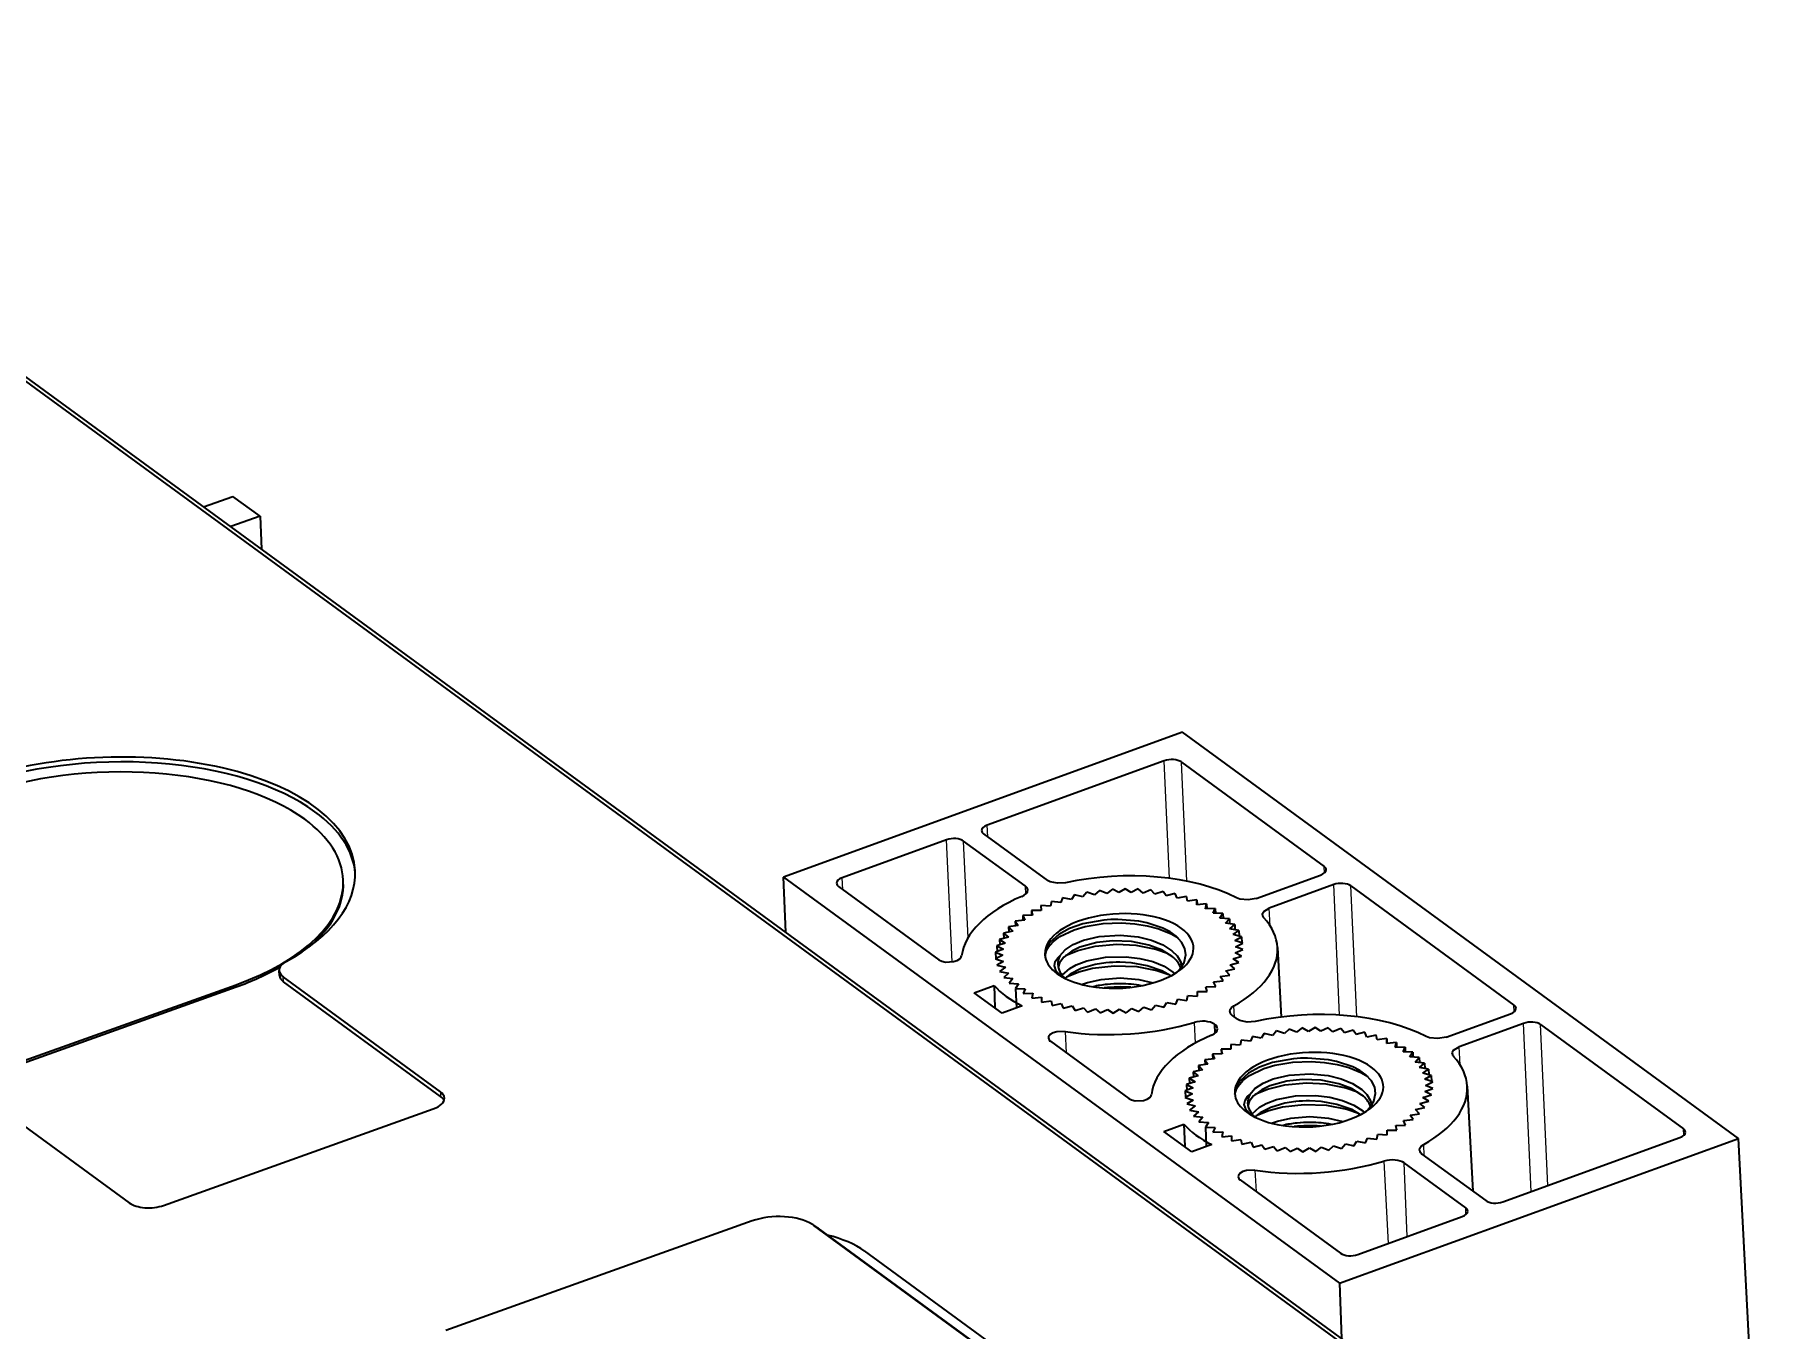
# Model space of a CAD drawing. Extents: x -1334 to -16, y -214 to 699.
# Drawn here: x -163.3 to -93.5, y 226.7 to 279 of the extents above; entities that cross this region are included whole.
import ezdxf

# ---------------------------------------------------------------- set-up
doc = ezdxf.new("R2010")
doc.units = 0

msp = doc.modelspace()

# ---------------------------------------------------------------- linework, layer by layer
at = {"color": 7, "lineweight": 35}
for p, q in [((-105.317, 222.325), (-182.794, 278.97)), ((-105.974, 222.987), (-181.262, 278.032)), ((-94.582, 234.432), (-117, 250.822)), ((-133.097, 244.977), (-110.679, 228.588)), ((-93.496, 213.713), (-94.582, 234.432))]:
    msp.add_line(p, q, dxfattribs=at)
at = {"color": 7, "lineweight": 35, "ltscale": 0.031331}
for p, q in [((-156.482, 259.914), (-155.302, 260.336)), ((-154.208, 259.537), (-155.388, 259.115))]:
    msp.add_line(p, q, dxfattribs=at)
at = {"color": 7, "lineweight": 35, "ltscale": 0.033866}
msp.add_line((-154.208, 259.537), (-155.302, 260.336), dxfattribs=at)
at = {"color": 7, "lineweight": 35, "ltscale": 0.033167}
msp.add_line((-154.208, 259.537), (-154.152, 258.211), dxfattribs=at)
at = {"color": 7, "lineweight": 35, "ltscale": 0.428136}
for p, q in [((-117, 250.822), (-133.097, 244.977)), ((-110.679, 228.588), (-94.582, 234.432))]:
    msp.add_line(p, q, dxfattribs=at)
at = {"color": 7, "lineweight": 35, "ltscale": 0.189853}
msp.add_line((-117.742, 249.665), (-124.88, 247.074), dxfattribs=at)
at = {"color": 7, "lineweight": 13, "ltscale": 0.118703}
msp.add_line((-117.527, 244.922), (-117.742, 249.665), dxfattribs=at)
at = {"color": 7, "lineweight": 35, "ltscale": 0.1784}
for p, q in [((-117.05, 249.617), (-111.29, 245.406)), ((-102.561, 239.024), (-96.8, 234.812))]:
    msp.add_line(p, q, dxfattribs=at)
at = {"color": 7, "lineweight": 13, "ltscale": 0.120377}
msp.add_line((-116.832, 244.807), (-117.05, 249.617), dxfattribs=at)
at = {"color": 7, "lineweight": 35, "ltscale": 0.112004}
for p, q in [((-126.523, 246.478), (-130.734, 244.949)), ((-109.937, 229.744), (-105.726, 231.273))]:
    msp.add_line(p, q, dxfattribs=at)
at = {"color": 7, "lineweight": 13, "ltscale": 0.123346}
msp.add_line((-126.299, 241.549), (-126.523, 246.478), dxfattribs=at)
at = {"color": 7, "lineweight": 35, "ltscale": 0.076859}
msp.add_line((-123.349, 244.615), (-125.831, 246.429), dxfattribs=at)
at = {"color": 7, "lineweight": 13, "ltscale": 0.097702}
msp.add_line((-125.654, 242.525), (-125.831, 246.429), dxfattribs=at)
at = {"color": 7, "lineweight": 35, "ltscale": 0.079638}
for p, q in [((-125.025, 246.722), (-122.453, 244.842)), ((-107.346, 233.797), (-104.775, 231.917))]:
    msp.add_line(p, q, dxfattribs=at)
at = {"color": 7, "lineweight": 13, "ltscale": 0.011941}
for p, q in [((-124.853, 246.597), (-124.88, 247.074)), ((-130.707, 244.472), (-130.734, 244.949))]:
    msp.add_line(p, q, dxfattribs=at)
at = {"color": 7, "lineweight": 35, "ltscale": 0.069058}
for p, q in [((-114.031, 244.111), (-111.434, 245.054)), ((-110.907, 244.669), (-113.504, 243.726)), ((-103.252, 239.072), (-105.849, 238.129))]:
    msp.add_line(p, q, dxfattribs=at)
at = {"color": 7, "lineweight": 13, "ltscale": 0.00664}
for p, q in [((-111.279, 245.14), (-111.29, 245.406)), ((-103.625, 239.544), (-103.635, 239.809)), ((-96.79, 234.547), (-96.8, 234.812)), ((-105.571, 231.359), (-105.581, 231.624))]:
    msp.add_line(p, q, dxfattribs=at)
at = {"color": 7, "lineweight": 35, "ltscale": 0.002168}
msp.add_line((-150.849, 244.765), (-150.853, 244.852), dxfattribs=at)
at = {"color": 7, "lineweight": 35, "ltscale": 0.055767}
msp.add_line((-133.003, 242.749), (-133.097, 244.977), dxfattribs=at)
at = {"color": 7, "lineweight": 35, "ltscale": 0.125383}
msp.add_line((-130.879, 244.597), (-126.83, 241.637), dxfattribs=at)
at = {"color": 7, "lineweight": 13, "ltscale": 0.008249}
for p, q in [((-123.349, 244.615), (-123.336, 244.285)), ((-115.695, 239.018), (-115.681, 238.689))]:
    msp.add_line(p, q, dxfattribs=at)
at = {"color": 7, "lineweight": 35, "ltscale": 0.006084}
for p, q in [((-120.865, 244.363), (-121.022, 244.177)), ((-118.249, 239.623), (-118.092, 239.809)), ((-113.21, 238.766), (-113.367, 238.58)), ((-110.594, 234.026), (-110.437, 234.212))]:
    msp.add_line(p, q, dxfattribs=at)
at = {"color": 7, "lineweight": 35, "ltscale": 0.008354}
for p, q in [((-120.547, 244.258), (-120.865, 244.363)), ((-118.566, 239.727), (-118.249, 239.623)), ((-112.892, 238.662), (-113.21, 238.766)), ((-110.911, 234.131), (-110.594, 234.026))]:
    msp.add_line(p, q, dxfattribs=at)
at = {"color": 7, "lineweight": 35, "ltscale": 0.006578}
for p, q in [((-120.353, 244.436), (-120.547, 244.258)), ((-118.76, 239.549), (-118.566, 239.727)), ((-112.699, 238.84), (-112.892, 238.662)), ((-111.105, 233.953), (-110.911, 234.131))]:
    msp.add_line(p, q, dxfattribs=at)
at = {"color": 7, "lineweight": 35, "ltscale": 0.007894}
for p, q in [((-120.062, 244.315), (-120.353, 244.436)), ((-111.397, 234.074), (-111.105, 233.953))]:
    msp.add_line(p, q, dxfattribs=at)
at = {"color": 7, "lineweight": 35, "ltscale": 0.007091}
for p, q in [((-119.834, 244.483), (-120.062, 244.315)), ((-119.28, 239.503), (-119.051, 239.671)), ((-112.179, 238.886), (-112.407, 238.718)), ((-111.625, 233.906), (-111.397, 234.074))]:
    msp.add_line(p, q, dxfattribs=at)
at = {"color": 7, "lineweight": 35, "ltscale": 0.007401}
for p, q in [((-119.571, 244.346), (-119.834, 244.483)), ((-119.542, 239.64), (-119.28, 239.503)), ((-111.916, 238.749), (-112.179, 238.886)), ((-111.887, 234.043), (-111.625, 233.906))]:
    msp.add_line(p, q, dxfattribs=at)
at = {"color": 7, "lineweight": 35, "ltscale": 0.007598}
msp.add_line((-119.311, 244.502), (-119.571, 244.346), dxfattribs=at)
at = {"color": 7, "lineweight": 35, "ltscale": 0.006889}
for p, q in [((-119.08, 244.351), (-119.311, 244.502)), ((-120.033, 239.635), (-119.803, 239.483)), ((-111.425, 238.754), (-111.656, 238.906)), ((-112.378, 234.038), (-112.148, 233.887))]:
    msp.add_line(p, q, dxfattribs=at)
at = {"color": 7, "lineweight": 35, "ltscale": 0.00808}
for p, q in [((-118.79, 244.494), (-119.08, 244.351)), ((-111.136, 238.897), (-111.425, 238.754)), ((-112.668, 233.895), (-112.378, 234.038))]:
    msp.add_line(p, q, dxfattribs=at)
at = {"color": 7, "lineweight": 35, "ltscale": 0.006381}
for p, q in [((-118.594, 244.33), (-118.79, 244.494)), ((-120.519, 239.655), (-120.323, 239.492)), ((-110.94, 238.734), (-111.136, 238.897)), ((-112.864, 234.059), (-112.668, 233.895))]:
    msp.add_line(p, q, dxfattribs=at)
at = {"color": 7, "lineweight": 35, "ltscale": 0.008522}
for p, q in [((-118.279, 244.458), (-118.594, 244.33)), ((-120.835, 239.527), (-120.519, 239.655)), ((-110.624, 238.862), (-110.94, 238.734)), ((-113.18, 233.931), (-112.864, 234.059))]:
    msp.add_line(p, q, dxfattribs=at)
at = {"color": 7, "lineweight": 35, "ltscale": 0.005901}
for p, q in [((-118.119, 244.284), (-118.279, 244.458)), ((-120.994, 239.701), (-120.835, 239.527)), ((-110.464, 238.688), (-110.624, 238.862)), ((-113.339, 234.105), (-113.18, 233.931))]:
    msp.add_line(p, q, dxfattribs=at)
at = {"color": 7, "lineweight": 35, "ltscale": 0.008912}
for p, q in [((-117.781, 244.396), (-118.119, 244.284)), ((-121.333, 239.59), (-120.994, 239.701)), ((-110.126, 238.799), (-110.464, 238.688)), ((-113.678, 233.993), (-113.339, 234.105))]:
    msp.add_line(p, q, dxfattribs=at)
at = {"color": 7, "lineweight": 35, "ltscale": 0.005481}
for p, q in [((-117.66, 244.213), (-117.781, 244.396)), ((-121.453, 239.773), (-121.333, 239.59))]:
    msp.add_line(p, q, dxfattribs=at)
at = {"color": 7, "lineweight": 13, "ltscale": 0.131779}
msp.add_line((-110.669, 239.403), (-110.907, 244.669), dxfattribs=at)
at = {"color": 7, "lineweight": 35, "ltscale": 0.203799}
msp.add_line((-110.216, 244.62), (-103.635, 239.809), dxfattribs=at)
at = {"color": 7, "lineweight": 13, "ltscale": 0.132174}
msp.add_line((-109.976, 239.339), (-110.216, 244.62), dxfattribs=at)
at = {"color": 7, "lineweight": 35, "ltscale": 0.009762}
for p, q in [((-122.71, 243.625), (-123.1, 243.632)), ((-116.404, 240.36), (-116.013, 240.353)), ((-115.055, 238.029), (-115.445, 238.036)), ((-108.749, 234.764), (-108.358, 234.757))]:
    msp.add_line(p, q, dxfattribs=at)
at = {"color": 7, "lineweight": 35, "ltscale": 0.004972}
for p, q in [((-123.1, 243.632), (-123.056, 243.438)), ((-116.013, 240.353), (-116.057, 240.547)), ((-115.445, 238.036), (-115.401, 237.842)), ((-108.358, 234.757), (-108.402, 234.951))]:
    msp.add_line(p, q, dxfattribs=at)
at = {"color": 7, "lineweight": 35, "ltscale": 0.004885}
for p, q in [((-123.1, 243.632), (-123.091, 243.437)), ((-115.445, 238.036), (-115.436, 237.84))]:
    msp.add_line(p, q, dxfattribs=at)
at = {"color": 7, "lineweight": 35, "ltscale": 0.009623}
for p, q in [((-122.329, 243.794), (-122.713, 243.822)), ((-116.785, 240.191), (-116.401, 240.164)), ((-114.674, 238.198), (-115.058, 238.225)), ((-109.13, 234.595), (-108.746, 234.567))]:
    msp.add_line(p, q, dxfattribs=at)
at = {"color": 7, "lineweight": 35, "ltscale": 0.004917}
for p, q in [((-122.713, 243.822), (-122.71, 243.625)), ((-116.401, 240.164), (-116.404, 240.36)), ((-115.058, 238.225), (-115.055, 238.029)), ((-108.746, 234.567), (-108.749, 234.764))]:
    msp.add_line(p, q, dxfattribs=at)
at = {"color": 7, "lineweight": 35, "ltscale": 0.005021}
for p, q in [((-122.29, 243.991), (-122.329, 243.794)), ((-116.823, 239.994), (-116.785, 240.191)), ((-114.636, 238.395), (-114.674, 238.198)), ((-109.168, 234.397), (-109.13, 234.595))]:
    msp.add_line(p, q, dxfattribs=at)
at = {"color": 7, "lineweight": 35, "ltscale": 0.009408}
for p, q in [((-121.917, 243.944), (-122.29, 243.991)), ((-117.196, 240.042), (-116.823, 239.994)), ((-114.262, 238.347), (-114.636, 238.395)), ((-109.541, 234.445), (-109.168, 234.397))]:
    msp.add_line(p, q, dxfattribs=at)
at = {"color": 7, "lineweight": 35, "ltscale": 0.005271}
for p, q in [((-121.838, 244.139), (-121.917, 243.944)), ((-109.62, 234.25), (-109.541, 234.445))]:
    msp.add_line(p, q, dxfattribs=at)
at = {"color": 7, "lineweight": 35, "ltscale": 0.00912}
for p, q in [((-121.48, 244.072), (-121.838, 244.139)), ((-117.633, 239.914), (-117.275, 239.846)), ((-113.825, 238.475), (-114.184, 238.543)), ((-109.979, 234.317), (-109.62, 234.25))]:
    msp.add_line(p, q, dxfattribs=at)
at = {"color": 7, "lineweight": 35, "ltscale": 0.005637}
for p, q in [((-121.361, 244.263), (-121.48, 244.072)), ((-117.752, 239.722), (-117.633, 239.914)), ((-113.707, 238.667), (-113.825, 238.475)), ((-110.097, 234.125), (-109.979, 234.317))]:
    msp.add_line(p, q, dxfattribs=at)
at = {"color": 7, "lineweight": 35, "ltscale": 0.008766}
for p, q in [((-121.022, 244.177), (-121.361, 244.263)), ((-118.092, 239.809), (-117.752, 239.722)), ((-113.367, 238.58), (-113.707, 238.667)), ((-110.437, 234.212), (-110.097, 234.125))]:
    msp.add_line(p, q, dxfattribs=at)
at = {"color": 7, "lineweight": 35, "ltscale": 0.009241}
for p, q in [((-117.302, 244.307), (-117.66, 244.213)), ((-121.811, 239.679), (-121.453, 239.773)), ((-109.648, 238.71), (-110.005, 238.616)), ((-114.156, 234.082), (-113.799, 234.176))]:
    msp.add_line(p, q, dxfattribs=at)
at = {"color": 7, "lineweight": 35, "ltscale": 0.005157}
for p, q in [((-117.221, 244.117), (-117.302, 244.307)), ((-121.892, 239.868), (-121.811, 239.679)), ((-109.566, 238.521), (-109.648, 238.71)), ((-114.237, 234.272), (-114.156, 234.082))]:
    msp.add_line(p, q, dxfattribs=at)
at = {"color": 7, "lineweight": 35, "ltscale": 0.009501}
for p, q in [((-116.849, 244.193), (-117.221, 244.117)), ((-122.265, 239.793), (-121.892, 239.868)), ((-109.194, 238.596), (-109.566, 238.521)), ((-114.61, 234.196), (-114.237, 234.272))]:
    msp.add_line(p, q, dxfattribs=at)
at = {"color": 7, "lineweight": 35, "ltscale": 0.004962}
for p, q in [((-116.808, 243.998), (-116.849, 244.193)), ((-122.305, 239.987), (-122.265, 239.793)), ((-109.153, 238.402), (-109.194, 238.596)), ((-114.65, 234.391), (-114.61, 234.196))]:
    msp.add_line(p, q, dxfattribs=at)
at = {"color": 7, "lineweight": 35, "ltscale": 0.009687}
for p, q in [((-116.425, 244.054), (-116.808, 243.998)), ((-122.689, 239.931), (-122.305, 239.987)), ((-108.77, 238.458), (-109.153, 238.402)), ((-115.034, 234.335), (-114.65, 234.391))]:
    msp.add_line(p, q, dxfattribs=at)
at = {"color": 7, "lineweight": 35, "ltscale": 0.004919}
for p, q in [((-116.425, 243.857), (-116.425, 244.054)), ((-122.688, 240.128), (-122.689, 239.931)), ((-108.77, 238.261), (-108.77, 238.458))]:
    msp.add_line(p, q, dxfattribs=at)
at = {"color": 7, "lineweight": 35, "ltscale": 0.004903}
msp.add_line((-116.425, 244.054), (-116.415, 243.858), dxfattribs=at)
at = {"color": 7, "lineweight": 35, "ltscale": 0.009795}
for p, q in [((-116.035, 243.893), (-116.425, 243.857)), ((-123.078, 240.092), (-122.688, 240.128)), ((-108.38, 238.297), (-108.77, 238.261)), ((-115.424, 234.496), (-115.033, 234.531))]:
    msp.add_line(p, q, dxfattribs=at)
at = {"color": 7, "lineweight": 35, "ltscale": 0.005036}
for p, q in [((-116.077, 243.696), (-116.035, 243.893)), ((-108.422, 238.1), (-108.38, 238.297)), ((-115.382, 234.693), (-115.424, 234.496))]:
    msp.add_line(p, q, dxfattribs=at)
at = {"color": 7, "lineweight": 35, "ltscale": 0.009823}
for p, q in [((-115.684, 243.711), (-116.077, 243.696)), ((-123.429, 240.274), (-123.037, 240.289)), ((-108.029, 238.115), (-108.422, 238.1)), ((-115.775, 234.677), (-115.382, 234.693))]:
    msp.add_line(p, q, dxfattribs=at)
at = {"color": 7, "lineweight": 35, "ltscale": 0.004884}
for p, q in [((-116.035, 243.893), (-116.026, 243.698)), ((-108.38, 238.297), (-108.371, 238.101))]:
    msp.add_line(p, q, dxfattribs=at)
at = {"color": 7, "lineweight": 35, "ltscale": 0.005297}
for p, q in [((-115.766, 243.516), (-115.684, 243.711)), ((-123.347, 240.469), (-123.429, 240.274)), ((-108.111, 237.92), (-108.029, 238.115)), ((-115.693, 234.873), (-115.775, 234.677))]:
    msp.add_line(p, q, dxfattribs=at)
at = {"color": 7, "lineweight": 35, "ltscale": 0.00492}
for p, q in [((-115.684, 243.711), (-115.675, 243.515)), ((-108.029, 238.115), (-108.02, 237.918)), ((-115.033, 234.531), (-115.034, 234.335))]:
    msp.add_line(p, q, dxfattribs=at)
at = {"color": 7, "lineweight": 13, "ltscale": 0.018269}
for p, q in [((-113.467, 242.996), (-113.504, 243.726)), ((-105.812, 237.399), (-105.849, 238.129))]:
    msp.add_line(p, q, dxfattribs=at)
at = {"color": 7, "lineweight": 35, "ltscale": 0.009699}
for p, q in [((-123.631, 243.019), (-124.015, 242.965)), ((-115.482, 240.966), (-115.098, 241.021)), ((-115.976, 237.422), (-116.36, 237.368)), ((-107.828, 235.37), (-107.444, 235.424))]:
    msp.add_line(p, q, dxfattribs=at)
at = {"color": 7, "lineweight": 35, "ltscale": 0.005939}
for p, q in [((-124.015, 242.965), (-123.853, 242.791)), ((-115.098, 241.021), (-115.261, 241.194)), ((-116.36, 237.368), (-116.198, 237.195)), ((-107.444, 235.424), (-107.606, 235.598))]:
    msp.add_line(p, q, dxfattribs=at)
at = {"color": 7, "lineweight": 35, "ltscale": 0.005095}
for p, q in [((-124.015, 242.965), (-124.005, 242.761)), ((-116.36, 237.368), (-116.351, 237.165))]:
    msp.add_line(p, q, dxfattribs=at)
at = {"color": 7, "lineweight": 35, "ltscale": 0.0098}
for p, q in [((-123.364, 243.235), (-123.755, 243.201)), ((-115.749, 240.75), (-115.358, 240.784)), ((-115.71, 237.639), (-116.1, 237.605)), ((-108.094, 235.153), (-107.704, 235.188))]:
    msp.add_line(p, q, dxfattribs=at)
at = {"color": 7, "lineweight": 35, "ltscale": 0.005513}
for p, q in [((-123.755, 243.201), (-123.631, 243.019)), ((-115.358, 240.784), (-115.482, 240.966)), ((-116.1, 237.605), (-115.976, 237.422)), ((-107.704, 235.188), (-107.828, 235.37))]:
    msp.add_line(p, q, dxfattribs=at)
at = {"color": 7, "lineweight": 35, "ltscale": 0.004968}
for p, q in [((-123.755, 243.201), (-123.746, 243.003)), ((-116.1, 237.605), (-116.091, 237.406))]:
    msp.add_line(p, q, dxfattribs=at)
at = {"color": 7, "lineweight": 35, "ltscale": 0.009822}
for p, q in [((-123.056, 243.438), (-123.449, 243.425)), ((-116.057, 240.547), (-115.664, 240.561)), ((-115.401, 237.842), (-115.794, 237.828)), ((-108.402, 234.951), (-108.01, 234.964))]:
    msp.add_line(p, q, dxfattribs=at)
at = {"color": 7, "lineweight": 35, "ltscale": 0.005179}
for p, q in [((-123.449, 243.425), (-123.364, 243.235)), ((-115.664, 240.561), (-115.749, 240.75)), ((-115.794, 237.828), (-115.71, 237.639)), ((-108.01, 234.964), (-108.094, 235.153))]:
    msp.add_line(p, q, dxfattribs=at)
at = {"color": 7, "lineweight": 35, "ltscale": 0.004899}
for p, q in [((-123.449, 243.425), (-123.44, 243.229)), ((-115.794, 237.828), (-115.785, 237.632))]:
    msp.add_line(p, q, dxfattribs=at)
at = {"color": 7, "lineweight": 35, "ltscale": 0.00977}
for p, q in [((-115.375, 243.511), (-115.766, 243.516)), ((-123.738, 240.475), (-123.347, 240.469)), ((-107.72, 237.914), (-108.111, 237.92)), ((-116.083, 234.878), (-115.693, 234.873))]:
    msp.add_line(p, q, dxfattribs=at)
at = {"color": 7, "lineweight": 35, "ltscale": 0.005671}
for p, q in [((-115.497, 243.319), (-115.375, 243.511)), ((-123.616, 240.666), (-123.738, 240.475)), ((-107.842, 237.723), (-107.72, 237.914)), ((-115.961, 235.069), (-116.083, 234.878))]:
    msp.add_line(p, q, dxfattribs=at)
at = {"color": 7, "lineweight": 35, "ltscale": 0.009638}
for p, q in [((-115.112, 243.294), (-115.497, 243.319)), ((-124.001, 240.692), (-123.616, 240.666)), ((-107.458, 237.697), (-107.842, 237.723)), ((-116.346, 235.095), (-115.961, 235.069))]:
    msp.add_line(p, q, dxfattribs=at)
at = {"color": 7, "lineweight": 35, "ltscale": 0.00501}
for p, q in [((-115.375, 243.511), (-115.366, 243.311)), ((-107.72, 237.914), (-107.711, 237.714))]:
    msp.add_line(p, q, dxfattribs=at)
at = {"color": 7, "lineweight": 35, "ltscale": 0.006123}
for p, q in [((-115.272, 243.108), (-115.112, 243.294)), ((-123.841, 240.877), (-124.001, 240.692)), ((-107.618, 237.512), (-107.458, 237.697)), ((-116.186, 235.281), (-116.346, 235.095))]:
    msp.add_line(p, q, dxfattribs=at)
at = {"color": 7, "lineweight": 35, "ltscale": 0.009428}
for p, q in [((-114.898, 243.062), (-115.272, 243.108)), ((-124.215, 240.923), (-123.841, 240.877)), ((-107.243, 237.465), (-107.618, 237.512)), ((-116.56, 235.327), (-116.186, 235.281))]:
    msp.add_line(p, q, dxfattribs=at)
at = {"color": 7, "lineweight": 35, "ltscale": 0.005162}
msp.add_line((-115.112, 243.294), (-115.103, 243.087), dxfattribs=at)
at = {"color": 7, "lineweight": 35, "ltscale": 0.00662}
for p, q in [((-115.095, 242.885), (-114.898, 243.062)), ((-124.018, 241.101), (-124.215, 240.923)), ((-107.44, 237.288), (-107.243, 237.465)), ((-116.364, 235.504), (-116.56, 235.327))]:
    msp.add_line(p, q, dxfattribs=at)
at = {"color": 7, "lineweight": 35, "ltscale": 0.005385}
for p, q in [((-114.898, 243.062), (-114.888, 242.847)), ((-107.243, 237.465), (-107.233, 237.25))]:
    msp.add_line(p, q, dxfattribs=at)
at = {"color": 7, "lineweight": 35, "ltscale": 0.008942}
for p, q in [((-124.153, 242.312), (-124.493, 242.202)), ((-114.96, 241.673), (-114.62, 241.783)), ((-116.498, 236.716), (-116.839, 236.605)), ((-107.305, 236.077), (-106.965, 236.187))]:
    msp.add_line(p, q, dxfattribs=at)
at = {"color": 7, "lineweight": 35, "ltscale": 0.009265}
for p, q in [((-124.027, 242.555), (-124.386, 242.462)), ((-115.086, 241.431), (-114.727, 241.523)), ((-116.373, 236.958), (-116.731, 236.866)), ((-107.431, 235.834), (-107.072, 235.927))]:
    msp.add_line(p, q, dxfattribs=at)
at = {"color": 7, "lineweight": 35, "ltscale": 0.006931}
for p, q in [((-124.386, 242.462), (-124.153, 242.312)), ((-114.727, 241.523), (-114.96, 241.673)), ((-116.731, 236.866), (-116.498, 236.716)), ((-107.072, 235.927), (-107.305, 236.077))]:
    msp.add_line(p, q, dxfattribs=at)
at = {"color": 7, "lineweight": 35, "ltscale": 0.005561}
for p, q in [((-124.386, 242.462), (-124.376, 242.24)), ((-116.731, 236.866), (-116.721, 236.644))]:
    msp.add_line(p, q, dxfattribs=at)
at = {"color": 7, "lineweight": 35, "ltscale": 0.009519}
for p, q in [((-123.853, 242.791), (-124.226, 242.717)), ((-115.261, 241.194), (-114.887, 241.268)), ((-116.198, 237.195), (-116.571, 237.121))]:
    msp.add_line(p, q, dxfattribs=at)
at = {"color": 7, "lineweight": 35, "ltscale": 0.006421}
for p, q in [((-124.226, 242.717), (-124.027, 242.555)), ((-116.571, 237.121), (-116.373, 236.958))]:
    msp.add_line(p, q, dxfattribs=at)
at = {"color": 7, "lineweight": 35, "ltscale": 0.005289}
for p, q in [((-124.226, 242.717), (-124.216, 242.506)), ((-116.571, 237.121), (-116.561, 236.91))]:
    msp.add_line(p, q, dxfattribs=at)
at = {"color": 7, "lineweight": 35, "ltscale": 0.009146}
for p, q in [((-114.735, 242.819), (-115.095, 242.885)), ((-124.378, 241.167), (-124.018, 241.101)), ((-107.08, 237.222), (-107.44, 237.288)), ((-116.723, 235.57), (-116.364, 235.504))]:
    msp.add_line(p, q, dxfattribs=at)
at = {"color": 7, "lineweight": 35, "ltscale": 0.007133}
for p, q in [((-114.966, 242.652), (-114.735, 242.819)), ((-124.147, 241.334), (-124.378, 241.167)), ((-107.311, 237.055), (-107.08, 237.222)), ((-116.492, 235.737), (-116.723, 235.57))]:
    msp.add_line(p, q, dxfattribs=at)
at = {"color": 7, "lineweight": 35, "ltscale": 0.008797}
for p, q in [((-114.625, 242.567), (-114.966, 242.652)), ((-124.489, 241.419), (-124.147, 241.334)), ((-106.97, 236.97), (-107.311, 237.055)), ((-116.834, 235.822), (-116.492, 235.737))]:
    msp.add_line(p, q, dxfattribs=at)
at = {"color": 7, "lineweight": 35, "ltscale": 0.007638}
for p, q in [((-114.888, 242.411), (-114.625, 242.567)), ((-124.225, 241.574), (-124.489, 241.419)), ((-107.233, 236.815), (-106.97, 236.97)), ((-116.571, 235.978), (-116.834, 235.822))]:
    msp.add_line(p, q, dxfattribs=at)
at = {"color": 7, "lineweight": 35, "ltscale": 0.00839}
for p, q in [((-114.568, 242.308), (-114.888, 242.411)), ((-124.545, 241.677), (-124.225, 241.574)), ((-106.914, 236.711), (-107.233, 236.815)), ((-116.89, 236.081), (-116.571, 235.978))]:
    msp.add_line(p, q, dxfattribs=at)
at = {"color": 7, "lineweight": 35, "ltscale": 0.008118}
for p, q in [((-114.861, 242.166), (-114.568, 242.308)), ((-116.598, 236.223), (-116.89, 236.081))]:
    msp.add_line(p, q, dxfattribs=at)
at = {"color": 7, "lineweight": 35, "ltscale": 0.005693}
for p, q in [((-114.735, 242.819), (-114.724, 242.591)), ((-107.08, 237.222), (-107.07, 236.995))]:
    msp.add_line(p, q, dxfattribs=at)
at = {"color": 7, "lineweight": 35, "ltscale": 0.00611}
msp.add_line((-114.625, 242.567), (-114.613, 242.322), dxfattribs=at)
at = {"color": 7, "lineweight": 35, "ltscale": 0.008556}
for p, q in [((-124.228, 242.066), (-124.546, 241.939)), ((-114.885, 241.919), (-114.567, 242.046)), ((-116.574, 236.47), (-116.892, 236.343)), ((-107.23, 236.323), (-106.912, 236.449))]:
    msp.add_line(p, q, dxfattribs=at)
at = {"color": 7, "lineweight": 35, "ltscale": 0.007934}
for p, q in [((-124.546, 241.939), (-124.253, 241.819)), ((-114.567, 242.046), (-114.861, 242.166)), ((-116.892, 236.343), (-116.598, 236.223))]:
    msp.add_line(p, q, dxfattribs=at)
at = {"color": 7, "lineweight": 35, "ltscale": 0.00643}
for p, q in [((-124.546, 241.939), (-124.534, 241.682)), ((-116.892, 236.343), (-116.879, 236.086))]:
    msp.add_line(p, q, dxfattribs=at)
at = {"color": 7, "lineweight": 35, "ltscale": 0.008117}
for p, q in [((-124.253, 241.819), (-124.545, 241.677)), ((-107.206, 236.57), (-106.914, 236.711))]:
    msp.add_line(p, q, dxfattribs=at)
at = {"color": 7, "lineweight": 35, "ltscale": 0.007442}
for p, q in [((-124.493, 242.202), (-124.228, 242.066)), ((-114.62, 241.783), (-114.885, 241.919)), ((-116.839, 236.605), (-116.574, 236.47)), ((-106.965, 236.187), (-107.23, 236.323))]:
    msp.add_line(p, q, dxfattribs=at)
at = {"color": 7, "lineweight": 35, "ltscale": 0.005931}
for p, q in [((-124.493, 242.202), (-124.482, 241.965)), ((-116.839, 236.605), (-116.827, 236.368))]:
    msp.add_line(p, q, dxfattribs=at)
at = {"color": 7, "lineweight": 35, "ltscale": 2.84297e-05}
msp.add_line((-119.535, 241.536), (-119.536, 241.536), dxfattribs=at)
at = {"color": 7, "lineweight": 35, "ltscale": 0.07016}
msp.add_line((-113.174, 242.131), (-113.024, 239.328), dxfattribs=at)
at = {"color": 7, "lineweight": 35, "ltscale": 0.004878}
msp.add_line((-153.423, 241.009), (-153.432, 241.203), dxfattribs=at)
at = {"color": 7, "lineweight": 35, "ltscale": 0.196195}
for p, q in [((-146.934, 236.315), (-153.269, 240.946)), ((-165.816, 236.46), (-159.481, 231.828))]:
    msp.add_line(p, q, dxfattribs=at)
at = {"color": 7, "lineweight": 13, "ltscale": 0.004878}
for p, q in [((-153.261, 240.751), (-153.269, 240.946)), ((-146.934, 236.315), (-146.926, 236.12))]:
    msp.add_line(p, q, dxfattribs=at)
at = {"color": 7, "lineweight": 35, "ltscale": 0.000622121}
msp.add_line((-121.883, 240.963), (-121.903, 240.978), dxfattribs=at)
at = {"color": 7, "lineweight": 35, "ltscale": 0.000125336}
for p, q in [((-120.097, 241.508), (-120.092, 241.509)), ((-112.442, 235.912), (-112.437, 235.912))]:
    msp.add_line(p, q, dxfattribs=at)
at = {"color": 7, "lineweight": 35, "ltscale": 0.002411}
for p, q in [((-117.39, 241.137), (-117.317, 241.073)), ((-109.735, 235.541), (-109.662, 235.477))]:
    msp.add_line(p, q, dxfattribs=at)
at = {"color": 7, "lineweight": 35, "ltscale": 0.006422}
for p, q in [((-114.887, 241.268), (-115.086, 241.431)), ((-107.232, 235.671), (-107.431, 235.834))]:
    msp.add_line(p, q, dxfattribs=at)
at = {"color": 7, "lineweight": 35, "ltscale": 0.266504}
for p, q in [((-165.21, 237.043), (-155.173, 240.632)), ((-165.207, 236.956), (-155.169, 240.545))]:
    msp.add_line(p, q, dxfattribs=at)
at = {"color": 7, "lineweight": 13, "ltscale": 0.002168}
msp.add_line((-155.169, 240.545), (-155.173, 240.632), dxfattribs=at)
at = {"color": 7, "lineweight": 35, "ltscale": 0.196194}
msp.add_line((-146.926, 236.12), (-153.261, 240.751), dxfattribs=at)
at = {"color": 7, "lineweight": 35, "ltscale": 0.021546}
for p, q in [((-125.412, 240.31), (-124.602, 240.604)), ((-123.47, 239.777), (-124.28, 239.483)), ((-117.757, 234.713), (-116.947, 235.008)), ((-115.815, 234.18), (-116.626, 233.886))]:
    msp.add_line(p, q, dxfattribs=at)
at = {"color": 7, "lineweight": 35, "ltscale": 0.035048}
for p, q in [((-124.28, 239.483), (-125.412, 240.31)), ((-116.626, 233.886), (-117.757, 234.713))]:
    msp.add_line(p, q, dxfattribs=at)
at = {"color": 7, "lineweight": 35, "ltscale": 0.022799}
msp.add_line((-124.602, 240.604), (-124.568, 239.693), dxfattribs=at)
at = {"color": 7, "lineweight": 35, "ltscale": 0.019564}
for p, q in [((-123.738, 240.475), (-123.701, 239.693)), ((-116.083, 234.878), (-116.046, 234.096))]:
    msp.add_line(p, q, dxfattribs=at)
at = {"color": 7, "lineweight": 35, "ltscale": 0.005037}
msp.add_line((-123.037, 240.289), (-123.078, 240.092), dxfattribs=at)
at = {"color": 7, "lineweight": 35, "ltscale": 4.63549e-05}
msp.add_line((-119.494, 240.671), (-119.496, 240.671), dxfattribs=at)
at = {"color": 7, "lineweight": 35, "ltscale": 0.008079}
msp.add_line((-120.323, 239.492), (-120.033, 239.635), dxfattribs=at)
at = {"color": 7, "lineweight": 35, "ltscale": 0.007597}
for p, q in [((-119.803, 239.483), (-119.542, 239.64)), ((-111.656, 238.906), (-111.916, 238.749)), ((-112.148, 233.887), (-111.887, 234.043))]:
    msp.add_line(p, q, dxfattribs=at)
at = {"color": 7, "lineweight": 35, "ltscale": 0.007895}
for p, q in [((-119.051, 239.671), (-118.76, 239.549)), ((-112.407, 238.718), (-112.699, 238.84))]:
    msp.add_line(p, q, dxfattribs=at)
at = {"color": 7, "lineweight": 35, "ltscale": 0.00527}
for p, q in [((-117.275, 239.846), (-117.196, 240.042)), ((-114.184, 238.543), (-114.262, 238.347))]:
    msp.add_line(p, q, dxfattribs=at)
at = {"color": 7, "lineweight": 13, "ltscale": 0.011344}
for p, q in [((-114.908, 239.326), (-114.931, 239.779)), ((-107.253, 233.729), (-107.277, 234.182))]:
    msp.add_line(p, q, dxfattribs=at)
at = {"color": 7, "lineweight": 35, "ltscale": 0.069057}
msp.add_line((-106.376, 238.515), (-103.78, 239.458), dxfattribs=at)
at = {"color": 7, "lineweight": 13, "ltscale": 0.021599}
msp.add_line((-121.742, 238.741), (-121.69, 237.879), dxfattribs=at)
at = {"color": 7, "lineweight": 13, "ltscale": 0.020914}
msp.add_line((-116.533, 239.111), (-116.491, 238.275), dxfattribs=at)
at = {"color": 7, "lineweight": 35, "ltscale": 0.000716681}
msp.add_line((-115.695, 239.018), (-115.718, 239.035), dxfattribs=at)
at = {"color": 7, "lineweight": 13, "ltscale": 0.009117}
msp.add_line((-115.702, 238.671), (-115.718, 239.035), dxfattribs=at)
at = {"color": 7, "lineweight": 35, "ltscale": 0.006275}
msp.add_line((-115.001, 239.394), (-114.798, 239.246), dxfattribs=at)
at = {"color": 7, "lineweight": 35, "ltscale": 0.005482}
for p, q in [((-110.005, 238.616), (-110.126, 238.799)), ((-113.799, 234.176), (-113.678, 233.993))]:
    msp.add_line(p, q, dxfattribs=at)
at = {"color": 7, "lineweight": 13, "ltscale": 0.169916}
msp.add_line((-102.945, 232.282), (-103.252, 239.072), dxfattribs=at)
at = {"color": 7, "lineweight": 13, "ltscale": 0.162551}
msp.add_line((-102.267, 232.529), (-102.561, 239.024), dxfattribs=at)
at = {"color": 7, "lineweight": 35, "ltscale": 0.097765}
msp.add_line((-122.332, 238.348), (-119.175, 236.04), dxfattribs=at)
at = {"color": 7, "lineweight": 35, "ltscale": 0.004902}
msp.add_line((-108.77, 238.458), (-108.761, 238.262), dxfattribs=at)
at = {"color": 7, "lineweight": 35, "ltscale": 0.005163}
msp.add_line((-107.458, 237.697), (-107.448, 237.491), dxfattribs=at)
at = {"color": 7, "lineweight": 35, "ltscale": 0.006109}
msp.add_line((-106.97, 236.97), (-106.958, 236.726), dxfattribs=at)
at = {"color": 7, "lineweight": 35, "ltscale": 2.84425e-05}
msp.add_line((-111.88, 235.939), (-111.882, 235.939), dxfattribs=at)
at = {"color": 7, "lineweight": 35, "ltscale": 0.007933}
msp.add_line((-106.912, 236.449), (-107.206, 236.57), dxfattribs=at)
at = {"color": 7, "lineweight": 35, "ltscale": 0.1061}
msp.add_line((-105.519, 236.534), (-105.293, 232.296), dxfattribs=at)
at = {"color": 7, "lineweight": 35, "ltscale": 0.288713}
msp.add_line((-158.098, 231.728), (-147.224, 235.616), dxfattribs=at)
at = {"color": 7, "lineweight": 35, "ltscale": 0.000621741}
msp.add_line((-114.229, 235.367), (-114.249, 235.381), dxfattribs=at)
at = {"color": 7, "lineweight": 35, "ltscale": 0.00952}
msp.add_line((-107.606, 235.598), (-107.232, 235.671), dxfattribs=at)
at = {"color": 7, "lineweight": 35, "ltscale": 0.022789}
msp.add_line((-116.947, 235.008), (-116.913, 234.097), dxfattribs=at)
at = {"color": 7, "lineweight": 35, "ltscale": 4.63501e-05}
msp.add_line((-111.839, 235.074), (-111.841, 235.074), dxfattribs=at)
at = {"color": 7, "lineweight": 35, "ltscale": 0.189852}
msp.add_line((-104.083, 231.869), (-96.945, 234.461), dxfattribs=at)
at = {"color": 7, "lineweight": 13, "ltscale": 0.021603}
msp.add_line((-114.087, 233.145), (-114.036, 232.282), dxfattribs=at)
at = {"color": 7, "lineweight": 13, "ltscale": 0.083242}
msp.add_line((-108.878, 233.514), (-108.712, 230.189), dxfattribs=at)
at = {"color": 7, "lineweight": 35, "ltscale": 0.076858}
msp.add_line((-105.581, 231.624), (-108.063, 233.439), dxfattribs=at)
at = {"color": 7, "lineweight": 13, "ltscale": 0.074297}
msp.add_line((-107.938, 230.47), (-108.063, 233.439), dxfattribs=at)
at = {"color": 7, "lineweight": 35, "ltscale": 0.125382}
msp.add_line((-114.677, 232.752), (-110.629, 229.792), dxfattribs=at)
at = {"color": 7, "lineweight": 35, "ltscale": 0.327888}
msp.add_line((-134.365, 231.097), (-146.715, 226.682), dxfattribs=at)
at = {"color": 7, "lineweight": 35, "ltscale": 0.00502}
msp.add_line((-131.931, 230.954), (-131.762, 230.845), dxfattribs=at)
at = {"color": 7, "lineweight": 35, "ltscale": 0.287861}
for p, q in [((-122.58, 224.12), (-131.876, 230.916)), ((-122.406, 224.007), (-131.701, 230.803)), ((-129.837, 229.886), (-120.542, 223.09))]:
    msp.add_line(p, q, dxfattribs=at)
at = {"color": 7, "lineweight": 13, "ltscale": 0.005206}
msp.add_line((-131.876, 230.916), (-131.701, 230.803), dxfattribs=at)
at = {"color": 7, "lineweight": 35, "ltscale": 0.055768}
msp.add_line((-110.679, 228.588), (-110.585, 226.359), dxfattribs=at)
at = {"color": 7, "lineweight": 35}
for points in [[(-121.726, 244.746), (-122.051, 244.723), (-122.344, 244.784), (-122.453, 244.842)], [(-114.031, 244.111), (-114.36, 244.05), (-114.691, 244.084), (-114.826, 244.134)], [(-113.781, 243.446), (-113.775, 243.501), (-113.726, 243.587), (-113.504, 243.726)], [(-122.545, 241.794), (-122.483, 242.02), (-122.419, 242.136), (-122.223, 242.365), (-121.951, 242.571), (-121.379, 242.843), (-120.935, 242.976), (-120.208, 243.103), (-119.474, 243.131), (-118.926, 243.093)], [(-120.178, 243.238), (-121.03, 243.084), (-121.556, 242.899), (-121.996, 242.656), (-122.338, 242.352), (-122.451, 242.186)], [(-117.26, 242.591), (-117.503, 242.766), (-117.796, 242.918), (-118.442, 243.134), (-118.767, 243.199), (-119.612, 243.266)], [(-118.926, 243.093), (-118.427, 243.013), (-117.954, 242.886), (-117.461, 242.683), (-117.184, 242.521)], [(-117.42, 241.772), (-117.846, 242.039), (-118.358, 242.232), (-119.061, 242.371), (-119.824, 242.396), (-120.455, 242.329), (-121.141, 242.142), (-121.462, 241.991), (-121.793, 241.748), (-121.97, 241.509), (-122.02, 241.341)], [(-121.95, 241.797), (-121.737, 242.042), (-121.412, 242.257), (-120.998, 242.427), (-120.364, 242.578), (-119.516, 242.632), (-118.786, 242.561), (-118.255, 242.431), (-117.802, 242.245), (-117.431, 242.002)], [(-121.724, 241.811), (-121.224, 242.017), (-120.526, 242.189), (-119.653, 242.268), (-118.885, 242.228)], [(-118.885, 242.228), (-118.076, 242.071), (-117.603, 241.904)], [(-117.234, 241.125), (-117.1, 241.271), (-116.942, 241.525), (-116.871, 241.831), (-116.909, 242.096), (-117.04, 242.353), (-117.26, 242.591)], [(-126.83, 241.637), (-126.713, 241.58), (-126.562, 241.547), (-126.234, 241.561), (-126.089, 241.611), (-125.98, 241.681), (-125.925, 241.753), (-125.913, 241.791)], [(-121.903, 240.978), (-122.097, 241.181), (-122.168, 241.394), (-122.136, 241.561), (-122.032, 241.717), (-121.95, 241.797)], [(-121.855, 241.012), (-121.553, 241.285), (-121.29, 241.431), (-120.866, 241.591), (-120.108, 241.741), (-119.278, 241.759), (-118.721, 241.691), (-118.2, 241.561), (-117.748, 241.373), (-117.39, 241.137)], [(-117.479, 240.984), (-117.833, 241.187), (-118.429, 241.398), (-119.069, 241.511), (-119.535, 241.536)], [(-117.431, 242.002), (-117.225, 241.796), (-117.087, 241.568), (-117.028, 241.368)], [(-120.093, 241.509), (-120.532, 241.442), (-121.095, 241.279), (-121.53, 241.06), (-121.741, 240.894)], [(-121.684, 240.946), (-121.181, 241.153), (-120.631, 241.297), (-119.755, 241.399), (-118.844, 241.364)], [(-121.071, 240.643), (-120.83, 240.725), (-120.287, 240.847), (-119.523, 240.904), (-118.768, 240.841), (-118.186, 240.705)], [(-118.844, 241.364), (-118.035, 241.206), (-117.562, 241.039)], [(-115.099, 239.55), (-115.083, 239.631), (-115.028, 239.708), (-114.931, 239.779)], [(-121.742, 238.741), (-122.075, 238.729), (-122.223, 238.685), (-122.335, 238.62), (-122.403, 238.524), (-122.409, 238.473)], [(-114.071, 239.15), (-114.396, 239.126), (-114.69, 239.187), (-114.798, 239.246)], [(-106.376, 238.515), (-106.705, 238.454), (-107.036, 238.487), (-107.171, 238.538)], [(-106.126, 237.85), (-106.12, 237.905), (-106.071, 237.99), (-105.849, 238.129)], [(-114.89, 236.197), (-114.828, 236.423), (-114.764, 236.539), (-114.568, 236.768), (-114.296, 236.974), (-113.725, 237.246), (-113.28, 237.38), (-112.553, 237.506), (-111.819, 237.535), (-111.271, 237.497)], [(-112.523, 237.642), (-113.375, 237.487), (-113.901, 237.302), (-114.341, 237.059), (-114.683, 236.756), (-114.796, 236.59)], [(-109.606, 236.995), (-109.848, 237.169), (-110.141, 237.322), (-110.787, 237.537), (-111.112, 237.602), (-111.957, 237.669)], [(-111.271, 237.497), (-110.772, 237.416), (-110.299, 237.29), (-109.806, 237.087), (-109.53, 236.925)], [(-109.765, 236.175), (-110.191, 236.443), (-110.704, 236.636), (-111.407, 236.774), (-112.169, 236.8), (-112.8, 236.733), (-113.486, 236.545), (-113.807, 236.394), (-114.139, 236.152), (-114.315, 235.912), (-114.366, 235.744)], [(-114.295, 236.2), (-114.083, 236.445), (-113.757, 236.66), (-113.343, 236.831), (-112.709, 236.981), (-111.861, 237.036), (-111.132, 236.964), (-110.6, 236.834), (-110.148, 236.648), (-109.776, 236.405)], [(-114.07, 236.214), (-113.57, 236.421), (-112.871, 236.592), (-111.999, 236.671), (-111.23, 236.632)], [(-111.23, 236.632), (-110.421, 236.475), (-109.948, 236.308)], [(-109.579, 235.529), (-109.445, 235.674), (-109.287, 235.928), (-109.216, 236.235), (-109.254, 236.5), (-109.385, 236.756), (-109.606, 236.995)], [(-119.175, 236.04), (-119.058, 235.983), (-118.908, 235.95), (-118.579, 235.965), (-118.434, 236.015), (-118.326, 236.085), (-118.27, 236.157), (-118.258, 236.194)], [(-114.249, 235.382), (-114.443, 235.584), (-114.514, 235.798), (-114.482, 235.964), (-114.377, 236.12), (-114.295, 236.2)], [(-114.2, 235.416), (-113.898, 235.689), (-113.635, 235.835), (-113.211, 235.994), (-112.453, 236.145), (-111.623, 236.162), (-111.066, 236.095), (-110.546, 235.965), (-110.093, 235.776), (-109.735, 235.541)], [(-109.824, 235.387), (-110.178, 235.591), (-110.775, 235.802), (-111.414, 235.915), (-111.88, 235.939)], [(-109.776, 236.405), (-109.571, 236.199), (-109.432, 235.971), (-109.373, 235.772)], [(-112.438, 235.912), (-112.877, 235.845), (-113.44, 235.682), (-113.875, 235.463), (-114.087, 235.298)], [(-114.029, 235.35), (-113.526, 235.556), (-112.976, 235.7), (-112.101, 235.803), (-111.19, 235.767)], [(-113.416, 235.046), (-113.175, 235.128), (-112.633, 235.251), (-111.869, 235.307), (-111.113, 235.245), (-110.532, 235.109)], [(-111.19, 235.767), (-110.38, 235.61), (-109.907, 235.443)], [(-107.445, 233.954), (-107.429, 234.034), (-107.373, 234.112), (-107.277, 234.182)], [(-114.087, 233.145), (-114.42, 233.133), (-114.568, 233.089), (-114.68, 233.023), (-114.748, 232.927), (-114.754, 232.877)]]:
    msp.add_lwpolyline(points, dxfattribs=at)
for centre, radius, start, end in [((-124.933, 246.873), 0.175, 187.61684, 238.69219), ((-111.38, 245.256), 0.174, 6.7262, 58.82972), ((-130.787, 244.747), 0.175, 187.61684, 238.69219), ((-119.612, 237.437), 5.829, 89.99601, 95.56707), ((-113.6, 243.461), 0.182, 184.72186, 224.92958), ((-121.823, 241.828), 0.722, 150.30281, 187.31969), ((-119.568, 236.425), 5.111, 89.6286, 95.89118), ((-118.146, 240.844), 1.177, 23.48002, 51.94855), ((-158.916, 251.204), 11.298, 289.37179, 299.253), ((-119.608, 236.271), 4.395, 95.7538, 103.23139), ((-119.489, 234.651), 5.888, 86.1202, 96.55578), ((-119.527, 235.56), 5.111, 89.63959, 95.85684), ((-119.473, 234.517), 6.154, 90.33291, 95.21248), ((-119.508, 235.992), 4.679, 79.4882, 89.84743), ((-114.889, 239.576), 0.213, 186.96194, 238.30965), ((-103.725, 239.66), 0.174, 6.7262, 58.82972), ((-122.239, 238.493), 0.172, 186.66514, 237.33349), ((-111.958, 231.84), 5.829, 89.99601, 95.56705), ((-105.945, 237.865), 0.182, 184.72186, 224.92958), ((-114.169, 236.232), 0.722, 150.30281, 187.31969), ((-111.913, 230.829), 5.111, 89.6286, 95.89118), ((-110.491, 235.248), 1.177, 23.48002, 51.94855), ((-111.954, 230.675), 4.395, 95.7538, 103.23139), ((-111.834, 229.054), 5.888, 86.1202, 96.55578), ((-111.873, 229.963), 5.111, 89.63959, 95.85684), ((-111.819, 228.92), 6.154, 90.33292, 95.21248), ((-111.853, 230.395), 4.679, 79.4882, 89.84743), ((-96.891, 234.663), 0.174, 6.7262, 58.82972), ((-107.234, 233.979), 0.213, 186.96194, 238.30965), ((-114.584, 232.897), 0.172, 186.66524, 237.3333), ((-105.672, 231.475), 0.174, 6.73969, 58.75991)]:
    msp.add_arc(centre, radius, start, end, dxfattribs=at)
for centre, major_axis, ratio, start_param, end_param in [((-160.409, 244.801), (10.041, 0.423), 0.497921, 0.000051, 2.128775), ((-160.401, 244.606), (10.041, 0.423), 0.497921, 0.557978, 2.128775), ((-160.394, 244.45), (9.542, 0.402), 0.497921, 0.557978, 2.128775), ((-117.468, 249.466), (0.499, 0.024), 0.50033, 0.555421, 2.12619), ((-160.394, 244.45), (9.542, 0.402), 0.497921, 0.000115, 0.557978), ((-160.401, 244.606), (10.041, 0.423), 0.497921, 0.019591, 0.557978), ((-126.249, 246.278), (0.499, 0.024), 0.50033, 0.555421, 2.12619), ((-124.607, 246.874), (-0.499, -0.024), 0.500306, 5.26783, 6.286963), ((-160.409, 244.801), (10.041, 0.423), 0.497921, 5.498588, 6.283236), ((-119.548, 241.82), (6.375, 0.301), 0.500318, 0.713213, 1.895605), ((-111.708, 245.254), (0.499, 0.024), 0.500306, 5.26783, 6.278632), ((-160.394, 244.45), (9.542, 0.402), 0.497921, 5.270367, 6.2833), ((-160.391, 244.363), (-9.542, -0.402), 0.497921, 2.574191, 3.141992), ((-130.461, 244.749), (-0.499, -0.024), 0.500306, 5.26783, 6.286963), ((-123.87, 244.426), (-0.622, -0.029), 0.500318, 2.212695, 3.138613), ((-123.87, 244.426), (-0.622, -0.029), 0.500318, 3.138613, 3.69701), ((-110.634, 244.469), (0.499, 0.024), 0.50033, 0.555421, 2.12619), ((-119.548, 241.82), (6.375, 0.301), 0.500318, 2.212688, 3.056433), ((-119.557, 241.993), (-2.997, -0.142), 0.500318, 3.69701, 6.360121), ((-119.548, 241.82), (6.375, 0.301), 0.500318, 0.003073, 0.397622), ((-119.557, 241.993), (2.997, 0.142), 0.500318, 5.667078, 6.838603), ((-152.433, 241.246), (0.999, 0.042), 0.497921, 2.356995, 3.141592), ((-119.557, 241.993), (-2.997, -0.142), 0.500318, 0.076936, 1.033899), ((-119.536, 241.56), (2.497, 0.118), 0.500318, 2.858, 3.141697), ((-119.548, 241.82), (6.375, 0.301), 0.500318, 5.498415, 6.286259), ((-152.433, 241.246), (0.999, 0.042), 0.497921, 3.141592, 3.699571), ((-152.424, 241.051), (-0.999, -0.042), 0.497921, 6.283184, 6.841164), ((-119.536, 241.56), (2.497, 0.118), 0.500318, 3.141697, 3.622469), ((-119.557, 241.993), (2.997, 0.142), 0.500318, 4.175492, 5.667078), ((-119.548, 241.82), (5.459, 0.258), 0.500318, 3.506492, 3.887528), ((-111.894, 236.223), (6.375, 0.301), 0.500318, 0.713213, 1.895605), ((-104.053, 239.657), (0.499, 0.024), 0.500306, 5.26783, 6.278632), ((-119.548, 241.82), (6.375, 0.301), 0.500318, 4.337587, 5.181333), ((-116.239, 238.846), (-0.622, -0.029), 0.500318, 3.69701, 5.181326), ((-116.215, 238.829), (-0.622, -0.029), 0.500318, 2.212695, 3.138613), ((-116.215, 238.829), (-0.622, -0.029), 0.500318, 3.138613, 3.69701), ((-102.979, 238.872), (0.499, 0.024), 0.50033, 0.555421, 2.12619), ((-111.894, 236.223), (6.375, 0.301), 0.500318, 2.212688, 3.056433), ((-111.902, 236.396), (-2.997, -0.142), 0.500318, 3.69701, 6.360121), ((-111.894, 236.223), (6.375, 0.301), 0.500318, 0.003073, 0.397622), ((-111.902, 236.396), (2.997, 0.142), 0.500318, 5.667078, 6.838603), ((-147.77, 236.016), (-0.999, -0.042), 0.497921, 2.128775, 3.141708), ((-147.77, 236.016), (-0.999, -0.042), 0.497921, 3.141708, 3.699571), ((-147.762, 235.821), (0.999, 0.042), 0.497921, 0.197219, 0.557978), ((-111.902, 236.396), (-2.997, -0.142), 0.500318, 0.076936, 1.033899), ((-111.881, 235.964), (2.497, 0.118), 0.500318, 2.858, 3.141697), ((-111.894, 236.223), (6.375, 0.301), 0.500318, 5.498415, 6.286259), ((-111.881, 235.964), (2.497, 0.118), 0.500318, 3.141697, 3.622469), ((-111.902, 236.396), (2.997, 0.142), 0.500318, 4.175492, 5.667078), ((-111.894, 236.223), (5.459, 0.258), 0.500318, 3.506492, 3.887528), ((-97.218, 234.66), (0.499, 0.024), 0.500306, 5.26783, 6.278632), ((-111.894, 236.223), (-6.375, -0.301), 0.500318, 1.195999, 2.03974), ((-108.584, 233.25), (0.622, 0.029), 0.500318, 0.555418, 2.039733), ((-158.645, 232.127), (-0.999, -0.042), 0.497921, 0.557978, 2.128775), ((-104.357, 232.069), (-0.499, -0.024), 0.50033, 0.555421, 2.12619), ((-133.381, 230.378), (1.798, 0.076), 0.497921, 0.611638, 2.128775), ((-105.999, 231.472), (0.499, 0.024), 0.500306, 5.26783, 6.27899), ((-133.381, 230.378), (1.798, 0.076), 0.497921, 0.557978, 0.611638), ((-133.374, 230.204), (-1.998, -0.084), 0.497921, 3.699571, 3.75323), ((-133.308, 228.645), (-4.146, -0.175), 0.497921, 3.699571, 4.190477), ((-110.211, 229.944), (-0.499, -0.024), 0.50033, 0.555421, 2.12619)]:
    msp.add_ellipse(centre, major_axis=major_axis, ratio=ratio, start_param=start_param, end_param=end_param, dxfattribs=at)

doc.saveas('drawing.dxf')
